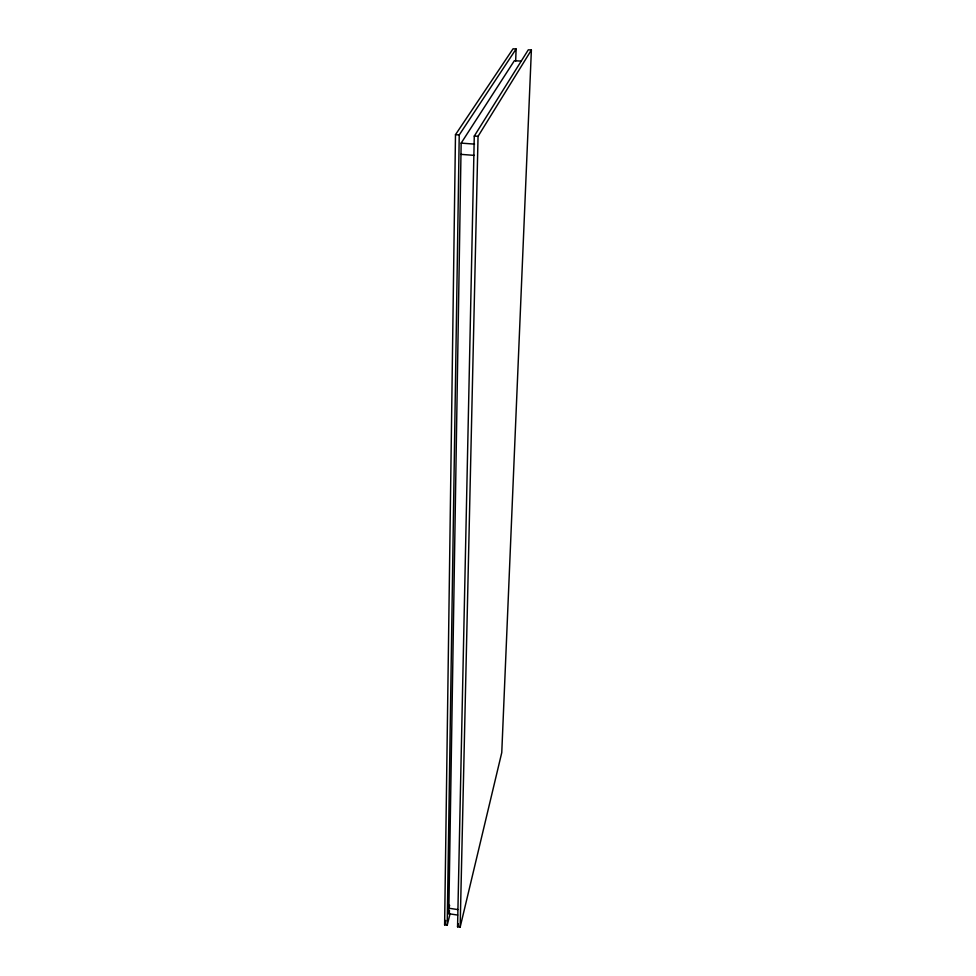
<?xml version="1.0" encoding="UTF-8"?>
<svg xmlns="http://www.w3.org/2000/svg" width="976" height="976" viewBox="0 0 976 976"><rect width="100%" height="100%" fill="white"/><g stroke="black" fill="none" stroke-linecap="round" stroke-linejoin="round"><path stroke-width="1.46" d="M450.143 913.426L447.203 925.236L444.617 924.845L455.487 134.664L513.047 48.8L516.109 48.995L515.657 61.183M447.203 925.236L459.232 134.944L516.109 48.995M457.659 915.061L448.789 913.731L461.148 143.118L514.376 60.683L521.172 61.134M457.561 926.81L474.275 136.067L528.321 49.8L531.383 50.008L501.762 752.606L460.147 927.2L457.561 926.81L458.269 923.845M460.147 927.2L478.045 136.335L531.383 50.008M444.617 924.845L445.727 920.417M449.619 905.301L448.887 908.229L457.768 909.571M448.789 913.731L449.533 910.779M455.487 134.664L459.232 134.944M474.275 136.067L478.045 136.335M461.148 143.118L474.531 144.119M460.965 154.354L474.299 155.379"/></g></svg>
